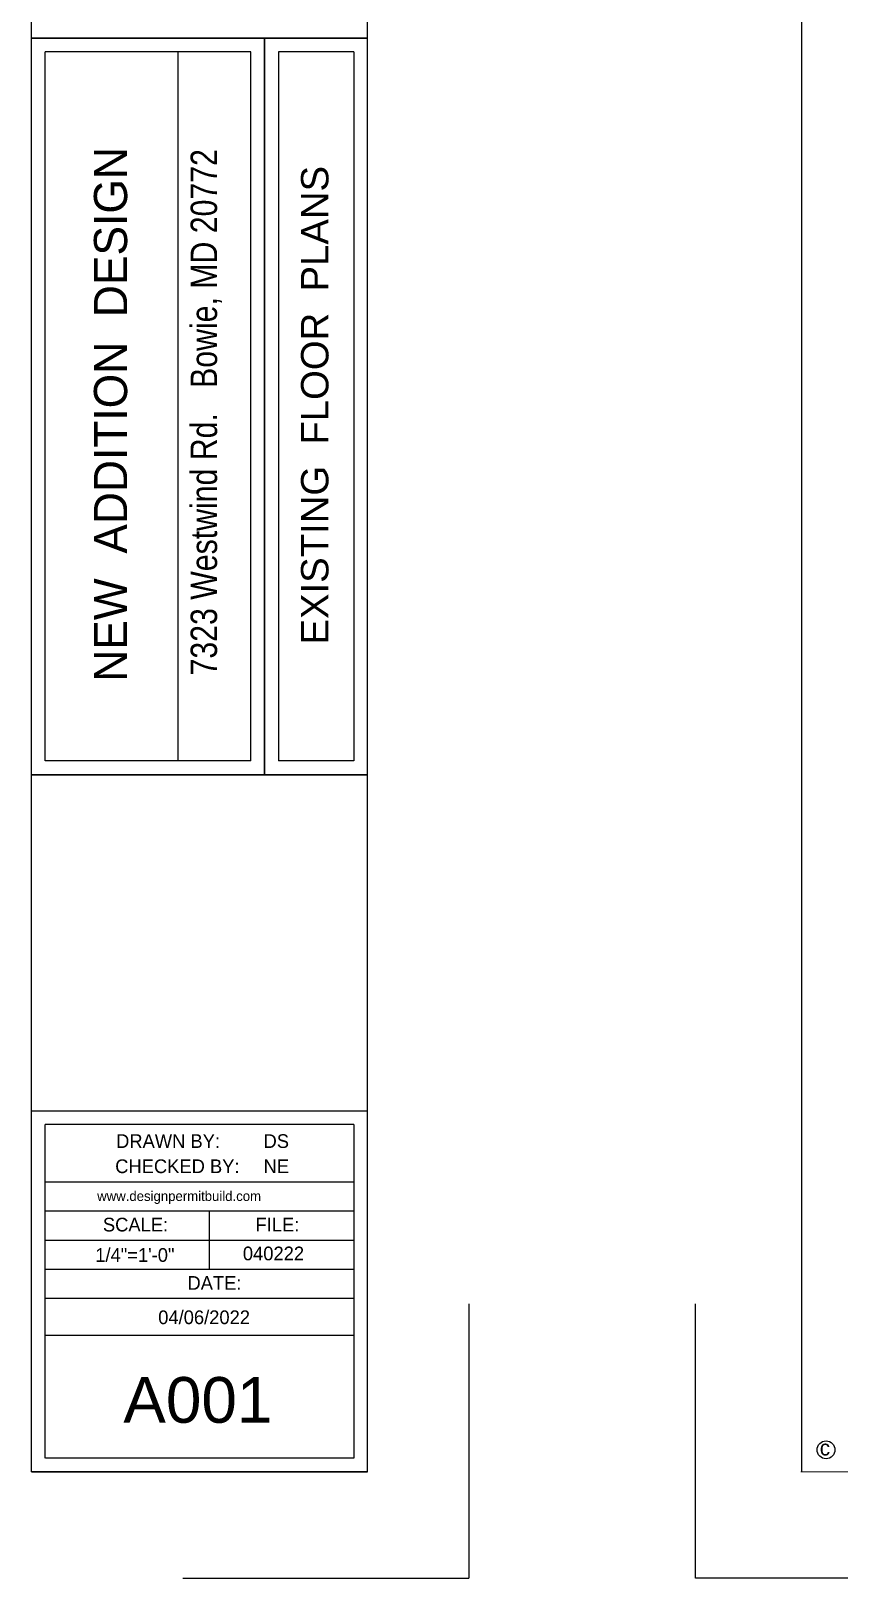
# Model space of a CAD drawing. Header units: inches. Extents: x 26998 to 46838, y -509 to 4343.
# Drawn here: x 32340 to 32710, y 3117 to 3825 of the extents above; entities that cross this region are included whole.
import ezdxf

# ---------------------------------------------------------------- set-up
doc = ezdxf.new("R2010")
doc.units = ezdxf.units.IN
doc.header["$LTSCALE"] = 0.5
doc.header["$MEASUREMENT"] = 0
doc.layers.add('Title Block', color=7, linetype='Continuous')
doc.styles.add('HS-DESIGN-PLAN', font='GOTHIC.TTF', dxfattribs={"height": 0.09375})
doc.styles.add('HS-DESIGN-TTLB', font='GOTHIC.TTF')

msp = doc.modelspace()

# ---------------------------------------------------------------- linework, layer by layer
msp.add_lwpolyline([(32692.3981281, 4291.6919129, 0.5, 0.5, 0), (34187.4573628, 4291.6919129, 0, 0, 0), (34187.4573628, 3165.2426914, 0.5, 0.5, 0), (32692.3981281, 3165.2426914, 0.5, 0.5, 0)], format="xyseb")
at = {"const_width": 0.5}
msp.add_lwpolyline([(32692.7981281, 3165.2426914), (32692.7981281, 4291.6919129)], dxfattribs=at)
msp.add_lwpolyline([(32692.7981281, 3165.2426914), (32692.7981281, 4291.6919129)], dxfattribs=at)
at = {"layer": 'Title Block'}
for p, q in [((32340.697188, 3165.2426815), (32340.697188, 4291.6919029)), ((32494.312188, 3165.2426815), (32494.312188, 4291.6919029)), ((32692.7981281, 4291.6919129), (32692.7981281, 3165.2426914)), ((32340.697188, 3821.3264037), (32494.312188, 3821.3264037)), ((32340.697188, 3821.3264037), (32494.312188, 3821.3264037)), ((32494.312188, 3821.3264037), (32340.697188, 3821.3264037)), ((32447.287188, 3484.264174), (32447.287188, 3821.3264037)), ((32346.967188, 3490.534174), (32346.967188, 3815.0564037)), ((32441.017188, 3815.0564037), (32346.967188, 3815.0564037)), ((32407.7880361, 3490.534174), (32407.7880361, 3815.0564037)), ((32441.017188, 3490.534174), (32441.017188, 3815.0564037)), ((32488.042188, 3815.0564037), (32453.557188, 3815.0564037)), ((32453.557188, 3815.0564037), (32453.557188, 3490.534174)), ((32488.042188, 3815.0564037), (32488.042188, 3490.534174)), ((32441.017188, 3490.534174), (32346.967188, 3490.534174)), ((32488.042188, 3490.534174), (32453.557188, 3490.534174)), ((32340.697188, 3484.264174), (32494.312188, 3484.264174)), ((32340.697188, 3484.264174), (32494.312188, 3484.264174)), ((32340.697188, 3330.402924), (32494.312188, 3330.402924)), ((32346.967188, 3297.8088544), (32346.967188, 3324.132924)), ((32488.042188, 3324.132924), (32346.967188, 3324.132924)), ((32488.042188, 3324.132924), (32488.042188, 3297.8088544)), ((32346.967188, 3171.5126815), (32346.967188, 3297.8088544)), ((32488.042188, 3297.8088544), (32346.967188, 3297.8088544)), ((32488.042188, 3297.8088544), (32488.042188, 3171.5126815)), ((32488.042188, 3284.4851044), (32346.967188, 3284.4851044)), ((32422.017188, 3257.8376044), (32422.017188, 3284.4851044)), ((32488.042188, 3271.1613544), (32346.967188, 3271.1613544)), ((32488.042188, 3257.8376044), (32346.967188, 3257.8376044)), ((32488.042188, 3244.5138544), (32346.967188, 3244.5138544)), ((32540.6318062, 3242.1562114), (32540.6318062, 3116.6657314)), ((32540.6318062, 3242.1562114), (32540.6318062, 3116.6657314)), ((32540.6318062, 3242.1562114), (32540.6318062, 3116.6657314)), ((32540.6318062, 3242.1562114), (32540.6318062, 3116.6657314)), ((32540.6318062, 3242.1562114), (32540.6318062, 3116.6657314)), ((32540.6318062, 3242.1562114), (32540.6318062, 3116.6657314)), ((32540.6318062, 3242.1562114), (32540.6318062, 3116.6657314)), ((32540.6318062, 3242.1562114), (32540.6318062, 3116.6657314)), ((32540.6318062, 3242.1562114), (32540.6318062, 3116.6657314)), ((32540.6318062, 3242.1562114), (32540.6318062, 3116.6657314)), ((32540.6318062, 3242.1562114), (32540.6318062, 3116.6657314)), ((32540.6318062, 3242.1562114), (32540.6318062, 3116.6657314)), ((32540.6318062, 3242.1562114), (32540.6318062, 3116.6657314)), ((32540.6318062, 3242.1562114), (32540.6318062, 3116.6657314)), ((32540.6318062, 3242.1562114), (32540.6318062, 3116.6657314)), ((32540.6318062, 3242.1562114), (32540.6318062, 3116.6657314)), ((32540.6318062, 3242.1562114), (32540.6318062, 3116.6657314)), ((32540.6318062, 3242.1562114), (32540.6318062, 3116.6657314)), ((32540.6318062, 3242.1562114), (32540.6318062, 3116.6657314)), ((32540.6318062, 3242.1562114), (32540.6318062, 3116.6657314)), ((32540.6318062, 3242.1562114), (32540.6318062, 3116.6657314)), ((32540.6318062, 3242.1562114), (32540.6318062, 3116.6657314)), ((32540.6318062, 3242.1562114), (32540.6318062, 3116.6657314)), ((32540.6318062, 3242.1562114), (32540.6318062, 3116.6657314)), ((32540.6318062, 3242.1562114), (32540.6318062, 3116.6657314)), ((32540.6318062, 3242.1562114), (32540.6318062, 3116.6657314)), ((32540.6318062, 3242.1562114), (32540.6318062, 3116.6657314)), ((32540.6318062, 3242.1562114), (32540.6318062, 3116.6657314)), ((32540.6318062, 3242.1562114), (32540.6318062, 3116.6657314)), ((32540.6318062, 3242.1562114), (32540.6318062, 3116.6657314)), ((32644.2211681, 3116.6657314), (32644.2211681, 3242.1562114)), ((32644.2211681, 3116.6657314), (32644.2211681, 3242.1562114)), ((32644.2211681, 3116.6657314), (32644.2211681, 3242.1562114)), ((32644.2211681, 3116.6657314), (32644.2211681, 3242.1562114)), ((32644.2211681, 3116.6657314), (32644.2211681, 3242.1562114)), ((32644.2211681, 3116.6657314), (32644.2211681, 3242.1562114)), ((32644.2211681, 3116.6657314), (32644.2211681, 3242.1562114)), ((32644.2211681, 3116.6657314), (32644.2211681, 3242.1562114)), ((32488.042188, 3227.713157), (32346.967188, 3227.713157)), ((32488.042188, 3171.5126815), (32347.022313, 3171.5126815)), ((32340.697188, 3165.2426815), (32494.312188, 3165.2426815)), ((32340.697188, 3165.2426815), (32494.312188, 3165.2426815)), ((32340.697188, 3165.2426815), (32494.312188, 3165.2426815)), ((32340.697188, 3165.2426815), (32494.312188, 3165.2426815)), ((32494.312188, 3165.2426815), (32340.697188, 3165.2426815)), ((32409.8282212, 3116.6657314), (32540.6318062, 3116.6657314)), ((32409.8282212, 3116.6657314), (32540.6318062, 3116.6657314)), ((32409.8282212, 3116.6657314), (32540.6318062, 3116.6657314)), ((32409.8282212, 3116.6657314), (32540.6318062, 3116.6657314)), ((32409.8282212, 3116.6657314), (32540.6318062, 3116.6657314)), ((32409.8282212, 3116.6657314), (32540.6318062, 3116.6657314)), ((32409.8282212, 3116.6657314), (32540.6318062, 3116.6657314)), ((32409.8282212, 3116.6657314), (32540.6318062, 3116.6657314)), ((32409.8282212, 3116.6657314), (32540.6318062, 3116.6657314)), ((32409.8282212, 3116.6657314), (32540.6318062, 3116.6657314)), ((32409.8282212, 3116.6657314), (32540.6318062, 3116.6657314)), ((32775.0247531, 3116.6657314), (32644.2211681, 3116.6657314)), ((32775.0247531, 3116.6657314), (32644.2211681, 3116.6657314)), ((32775.0247531, 3116.6657314), (32644.2211681, 3116.6657314)), ((32775.0247531, 3116.6657314), (32644.2211681, 3116.6657314)), ((32775.0247531, 3116.6657314), (32644.2211681, 3116.6657314)), ((32775.0247531, 3116.6657314), (32644.2211681, 3116.6657314)), ((32775.0247531, 3116.6657314), (32644.2211681, 3116.6657314)), ((32775.0247531, 3116.6657314), (32644.2211681, 3116.6657314)), ((32775.0247531, 3116.6657314), (32644.2211681, 3116.6657314)), ((32775.0247531, 3116.6657314), (32644.2211681, 3116.6657314)), ((32775.0247531, 3116.6657314), (32644.2211681, 3116.6657314)), ((32775.0247531, 3116.6657314), (32644.2211681, 3116.6657314))]:
    msp.add_line(p, q, dxfattribs=at)
at = {"layer": 'Title Block', "const_width": 0.5}
for points in [[(32340.697188, 3165.2426815), (32340.697188, 4291.6919029)], [(32494.312188, 3165.2426815), (32494.312188, 4291.6919029)], [(32340.697188, 3821.3264037), (32494.312188, 3821.3264037)], [(32340.697188, 3821.3264037), (32494.312188, 3821.3264037)], [(32447.287188, 3484.264174), (32447.287188, 3821.3264037)], [(32340.697188, 3484.264174), (32494.312188, 3484.264174)], [(32340.697188, 3330.402924), (32494.312188, 3330.402924)], [(32340.697188, 3165.2426815), (32494.312188, 3165.2426815)], [(32340.697188, 3165.2426815), (32494.312188, 3165.2426815)], [(32340.697188, 3165.2426815), (32494.312188, 3165.2426815)]]:
    msp.add_lwpolyline(points, dxfattribs=at)
at = {"layer": 'Title Block'}
msp.add_circle((32703.9718068, 3175.3356445), 4.0733674, dxfattribs=at)

# ---------------------------------------------------------------- texts
at = {"layer": 'Title Block', "rotation": 90, "style": 'HS-DESIGN-TTLB'}
for s, insert, char_height, width, attachment_point in [('{\\H1.14632x;    NEW  ADDITION  DESIGN}', (32369.2444422, 3504.2363402), 13.237439489, 488.490459411, 1), ('\\pxb0.41667,a0.41667,t20;{\\fArial Narrow|b0|i0|c0|p34;7323 Westwind Rd.   Bowie, MD 20772}', (32413.446195, 3529.6676703), 12.085821891, 788.928518224, 1), ('{\\fSwis721 BdOul BT|b0|i0|c0|p82;EXISTING  FLOOR  PLANS}', (32470.2862004, 3653.3175239), 12.54047025, 315.279058952, 5)]:
    msp.add_mtext(s, dxfattribs=dict(at, insert=insert, char_height=char_height, width=width, attachment_point=attachment_point))
at = {"layer": 'Title Block', "style": 'HS-DESIGN-TTLB'}
for s, insert, char_height, width, attachment_point in [('DRAWN BY:', (32379.3696488, 3319.7401958), 6.27, 50.128184718, 1), ('DS', (32446.790379, 3319.7401958), 6.27, 50.128184718, 1), ('CHECKED BY:', (32378.9627454, 3308.2335104), 6.27, 62.9454832, 1), ('NE', (32446.790379, 3308.2335104), 6.27, 119.339266761, 1), ('www.designpermitbuild.com', (32370.7311032, 3293.7013322), 4.5, 50.128184718, 1), ('SCALE:', (32373.3403385, 3281.5222041), 6.27, 50.128184718, 1), ('FILE:', (32443.1286752, 3281.5222041), 6.27, 50.128184718, 1), ('1/4"=1\'-0"', (32369.8351699, 3267.6276954), 6.27, 50.128184718, 1), ('040222', (32437.337511, 3268.3299952), 6.27, 50.128184718, 1), ('DATE:', (32412.0010886, 3254.8380648), 6.27, 50.128184718, 1), ('04/06/2022', (32398.6301245, 3239.1207724), 6.27, 50.128184718, 1), ('{\\fSwis721 BlkOul BT|b0|i0|c0|p82;A001}', (32416.757845, 3198.0258547), 20.9, 201.832735712, 5)]:
    msp.add_mtext(s, dxfattribs=dict(at, insert=insert, char_height=char_height, width=width, attachment_point=attachment_point))
at = {"layer": 'Title Block', "insert": (32701.1219019, 3179.7982065), "char_height": 7.05375, "attachment_point": 1, "style": 'HS-DESIGN-PLAN'}
msp.add_mtext_dynamic_manual_height_columns('c', width=0.213936353, gutter_width=0.46875, heights=[0], dxfattribs=at)

doc.saveas('drawing.dxf')
